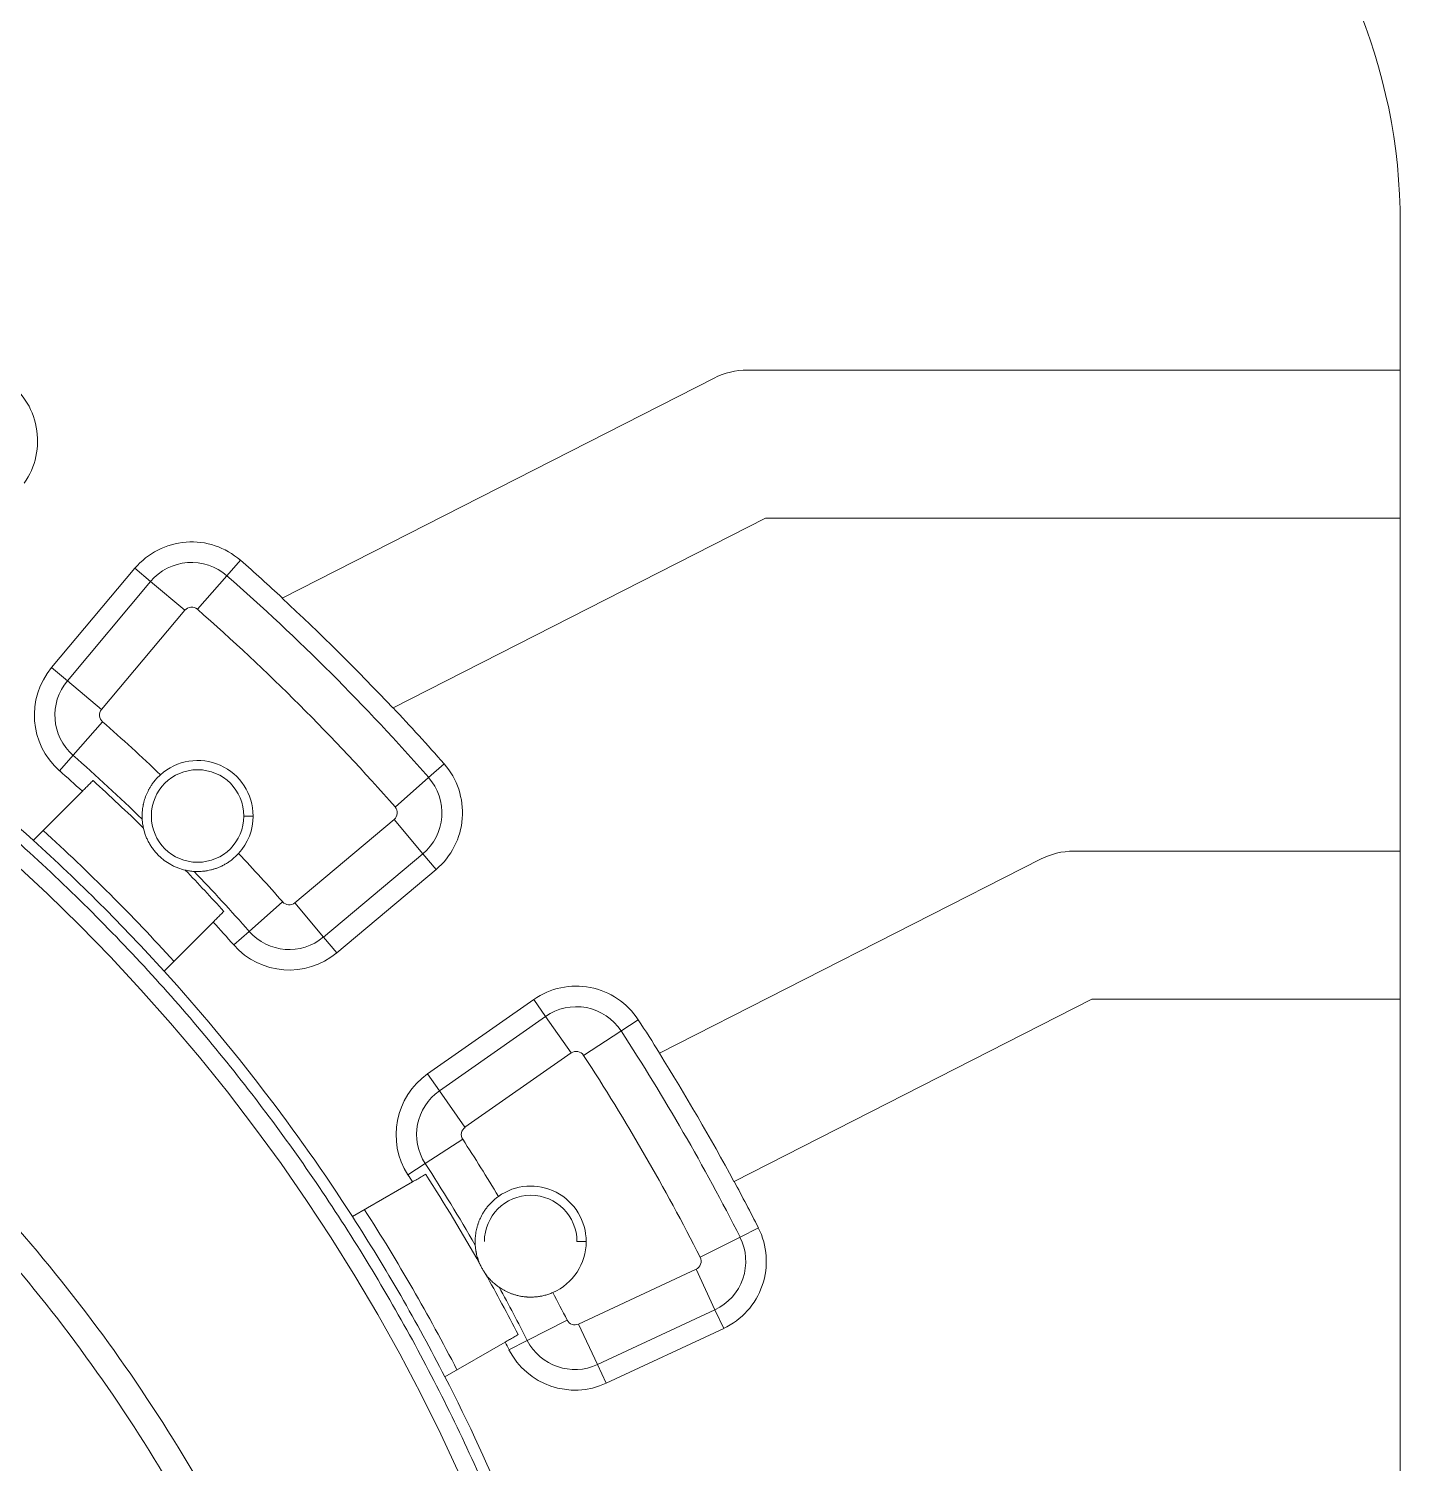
# Model space of a CAD drawing. Header units: millimetres. Extents: x 2746 to 4231, y 4731 to 5781.
# Drawn here: x 3524.3 to 3672.5, y 5378.6 to 5533.7 of the extents above; entities that cross this region are included whole.
import ezdxf

# ---------------------------------------------------------------- set-up
doc = ezdxf.new("R2010")
doc.units = ezdxf.units.MM
doc.layers.add('core', color=7, linetype='Continuous', lineweight=20)

msp = doc.modelspace()

# ---------------------------------------------------------------- linework, layer by layer
at = {"layer": 'core'}
for p, q in [((3672.52, 5496.79), (3672.52, 5512.59)), ((3598.34, 5495.92), (3551.67, 5472.15)), ((3672.52, 5496.79), (3601.97, 5496.79)), ((3672.52, 5480.79), (3672.52, 5496.79)), ((3563.64, 5460.29), (3603.89, 5480.79)), ((3672.52, 5480.79), (3603.89, 5480.79)), ((3672.52, 5444.79), (3672.52, 5480.79)), ((3535.74, 5475.36), (3526.74, 5464.64)), ((3535.74, 5475.36), (3537.44, 5473.93)), ((3547.15, 5476.23), (3545.68, 5474.56)), ((3528.44, 5463.21), (3537.44, 5473.93)), ((3541.14, 5470.83), (3537.44, 5473.93)), ((3542.49, 5470.93), (3545.68, 5474.56)), ((3551.67, 5472.15), (3551.65, 5472.14)), ((3532.14, 5460.1), (3541.14, 5470.83)), ((3526.74, 5464.64), (3528.44, 5463.21)), ((3532.14, 5460.1), (3528.44, 5463.21)), ((3563.64, 5460.29), (3563.61, 5460.28)), ((3532.24, 5458.78), (3529.05, 5455.16)), ((3527.58, 5453.49), (3529.05, 5455.16)), ((3569.16, 5454.22), (3567.49, 5452.75)), ((3563.86, 5449.56), (3567.49, 5452.75)), ((3530.06, 5451.27), (3524.75, 5445.96)), ((3548.52, 5448.59), (3547.52, 5448.59)), ((3563.76, 5448.21), (3553.03, 5439.21)), ((3563.76, 5448.21), (3566.86, 5444.51)), ((3566.86, 5444.51), (3556.14, 5435.51)), ((3568.29, 5442.81), (3566.86, 5444.51)), ((3672.52, 5444.79), (3637.24, 5444.79)), ((3672.52, 5428.79), (3672.52, 5444.79)), ((3557.57, 5433.81), (3568.29, 5442.81)), ((3633.61, 5443.92), (3592.45, 5422.96)), ((3551.71, 5439.31), (3548.09, 5436.12)), ((3553.03, 5439.21), (3556.14, 5435.51)), ((3538.89, 5431.82), (3544.2, 5437.13)), ((3546.42, 5434.65), (3548.09, 5436.12)), ((3557.57, 5433.81), (3556.14, 5435.51)), ((3578.85, 5428.75), (3567.38, 5420.72)), ((3578.85, 5428.75), (3580.13, 5426.93)), ((3600.5, 5409.1), (3639.16, 5428.79)), ((3672.52, 5428.79), (3639.16, 5428.79)), ((3672.52, 5373.08), (3672.52, 5428.79)), ((3568.65, 5418.9), (3580.13, 5426.93)), ((3582.9, 5422.98), (3580.13, 5426.93)), ((3590.15, 5426.57), (3588.28, 5425.35)), ((3584.24, 5422.72), (3588.28, 5425.35)), ((3571.42, 5414.94), (3582.9, 5422.98)), ((3592.45, 5422.96), (3592.43, 5422.94)), ((3567.38, 5420.72), (3568.65, 5418.9)), ((3571.42, 5414.94), (3568.65, 5418.9)), ((3571.17, 5413.65), (3567.12, 5411.02)), ((3565.25, 5409.81), (3567.12, 5411.02)), ((3565.75, 5409.04), (3559.25, 5405.29)), ((3600.5, 5409.1), (3600.48, 5409.09)), ((3603.13, 5404.08), (3601.15, 5403.07)), ((3584.52, 5402.59), (3583.52, 5402.59)), ((3596.84, 5400.89), (3601.15, 5403.07)), ((3596.39, 5399.6), (3583.7, 5393.68)), ((3596.39, 5399.6), (3598.44, 5395.22)), ((3598.44, 5395.22), (3585.74, 5389.3)), ((3599.38, 5393.21), (3598.44, 5395.22)), ((3582.45, 5394.11), (3578.15, 5391.91)), ((3583.7, 5393.68), (3585.74, 5389.3)), ((3586.68, 5387.29), (3599.38, 5393.21)), ((3569.25, 5387.96), (3575.75, 5391.72)), ((3576.17, 5390.9), (3578.15, 5391.91)), ((3586.68, 5387.29), (3585.74, 5389.3))]:
    msp.add_line(p, q, dxfattribs=at)
for centre, radius, start, end in [((3610.52, 5512.59), 62, 0, 90), ((3387.52, 5294.59), 201.12, 0, 180), ((3517.22, 5489.14), 8, 325, 56.3098), ((3601.97, 5488.79), 8, 90, 116.9879), ((3541.87, 5470.22), 8, 48.6902, 140), ((3541.87, 5470.22), 5.78, 48.6902, 140), ((3387.52, 5294.59), 241.82, 47.2476, 48.6902), ((3387.52, 5294.59), 239.6, 41.3098, 48.6902), ((3387.52, 5294.59), 241.79, 43.2565, 47.2499), ((3541.87, 5470.22), 0.948, 48.6902, 140), ((3387.52, 5294.59), 234.77, 41.3098, 48.6902), ((3387.52, 5294.59), 204.32, 47.8054, 57.1946), ((3532.87, 5459.49), 8, 140, 228.6068), ((3532.87, 5459.49), 5.78, 140, 228.6068), ((3532.87, 5459.49), 0.948, 140, 228.6068), ((3387.52, 5294.59), 241.82, 41.3098, 43.2547), ((3387.52, 5294.59), 218.87, 46.3836, 48.6068), ((3387.52, 5294.59), 214.04, 45.8788, 48.6068), ((3542.52, 5448.59), 5, 0, 180), ((3542.52, 5448.59), 6, 0, 132.0402), ((3563.15, 5448.94), 8, 310, 41.3098), ((3387.52, 5294.59), 211.82, 47.706, 48.6068), ((3387.52, 5294.59), 213.45, 45.6748, 47.6853), ((3563.15, 5448.94), 5.78, 310, 41.3098), ((3563.15, 5448.94), 0.948, 310, 41.3098), ((3542.52, 5448.59), 5, 180, 0), ((3542.52, 5448.59), 6, 317.589, 0), ((3387.52, 5294.59), 204.32, 42.1946, 47.8054), ((3387.52, 5294.59), 205.82, 42.2151, 47.7849), ((3387.52, 5294.59), 218.87, 41.3932, 43.2455), ((3637.24, 5436.79), 8, 90, 116.9879), ((3387.52, 5294.59), 213.45, 42.3147, 43.9543), ((3387.52, 5294.59), 214.04, 41.3932, 43.7504), ((3552.42, 5439.94), 0.948, 221.3932, 310), ((3387.52, 5294.59), 211.82, 41.3932, 42.294), ((3552.42, 5439.94), 5.78, 221.3932, 310), ((3552.42, 5439.94), 8, 221.3932, 310), ((3387.52, 5294.59), 204.32, 32.8054, 42.1946), ((3583.44, 5422.2), 8, 33.0774, 125), ((3583.44, 5422.2), 5.78, 33.0774, 125), ((3387.52, 5294.59), 241.82, 32.0624, 33.0774), ((3387.52, 5294.59), 239.6, 26.9226, 33.0774), ((3583.44, 5422.2), 0.948, 33.0774, 125), ((3387.52, 5294.59), 234.77, 26.9226, 33.0774), ((3387.52, 5294.59), 241.79, 28.265, 32.0629), ((3571.97, 5414.16), 8, 125, 212.9549), ((3571.97, 5414.16), 5.78, 125, 212.9549), ((3571.97, 5414.16), 0.948, 125, 212.9549), ((3387.52, 5294.59), 218.87, 31.0479, 32.9549), ((3387.52, 5294.59), 214.04, 30.1882, 32.9549), ((3387.52, 5294.59), 211.82, 32.706, 32.9549), ((3387.52, 5294.59), 213.45, 29.6418, 32.6853), ((3578.52, 5402.59), 6, 0, 125.5265), ((3387.52, 5294.59), 241.82, 26.9226, 28.2648), ((3578.52, 5402.59), 5, 0, 180), ((3387.52, 5294.59), 205.82, 27.2151, 32.7849), ((3387.52, 5294.59), 204.32, 27.1946, 32.8054), ((3595.99, 5400.46), 8, 295, 26.9226), ((3578.52, 5402.59), 6, 293.4451, 0), ((3595.99, 5400.46), 5.78, 295, 26.9226), ((3595.99, 5400.46), 0.948, 295, 26.9226), ((3387.52, 5294.59), 213.45, 27.3147, 29.3297), ((3387.52, 5294.59), 214.04, 27.0451, 28.7833), ((3387.52, 5294.59), 218.87, 27.0451, 27.9236), ((3583.3, 5394.54), 0.948, 207.0451, 295), ((3387.52, 5294.59), 211.82, 27.0451, 27.294), ((3583.3, 5394.54), 5.78, 207.0451, 295), ((3583.3, 5394.54), 8, 207.0451, 295), ((3387.52, 5294.59), 204.32, 17.8054, 27.1946)]:
    msp.add_arc(centre, radius, start, end, dxfattribs=at)
for points in [[(3590.6, 5294.59), (3590.6, 5297.91), (3590.43, 5304.56), (3589.7, 5314.5), (3588.48, 5324.4), (3586.77, 5334.22), (3584.59, 5343.95), (3581.93, 5353.56), (3578.8, 5363.03), (3575.21, 5372.33), (3571.17, 5381.45), (3566.69, 5390.36), (3561.77, 5399.03), (3556.44, 5407.46), (3550.7, 5415.61), (3544.56, 5423.47), (3538.05, 5431.02), (3531.17, 5438.24), (3523.95, 5445.12), (3516.4, 5451.63), (3508.54, 5457.77), (3500.39, 5463.51), (3491.96, 5468.85), (3483.29, 5473.76), (3474.38, 5478.24), (3465.26, 5482.28), (3455.96, 5485.87), (3446.49, 5489), (3436.88, 5491.66), (3427.15, 5493.85), (3417.33, 5495.55), (3407.43, 5496.77), (3397.49, 5497.5), (3387.52, 5497.75), (3377.55, 5497.5), (3367.6, 5496.77), (3357.71, 5495.55), (3347.88, 5493.85), (3338.15, 5491.66), (3328.54, 5489), (3319.08, 5485.87), (3309.77, 5482.28), (3300.66, 5478.24), (3291.75, 5473.76), (3283.07, 5468.85), (3274.65, 5463.51), (3266.5, 5457.77), (3258.63, 5451.63), (3251.08, 5445.12), (3243.86, 5438.24), (3236.99, 5431.02), (3230.47, 5423.47), (3224.34, 5415.61), (3218.6, 5407.46), (3213.26, 5399.03), (3208.35, 5390.36), (3203.86, 5381.45), (3199.82, 5372.33), (3196.23, 5363.03), (3193.11, 5353.56), (3190.45, 5343.95), (3188.26, 5334.22), (3186.56, 5324.4), (3185.34, 5314.5), (3184.6, 5304.56), (3184.44, 5297.91), (3184.44, 5294.59)], [(3530.06, 5451.27), (3530.19, 5451.4), (3530.44, 5451.66), (3530.83, 5452.04), (3531.08, 5452.3), (3531.21, 5452.43)], [(3536.53, 5448.24), (3536.53, 5448.29), (3536.52, 5448.39), (3536.52, 5448.52), (3536.52, 5448.59)], [(3536.53, 5448.24), (3536.54, 5448.08), (3536.57, 5447.76), (3536.63, 5447.44), (3536.66, 5447.29)], [(3541.18, 5442.74), (3541.33, 5442.71), (3541.64, 5442.65), (3541.97, 5442.61), (3542.13, 5442.6)], [(3545.35, 5438.28), (3545.23, 5438.15), (3544.97, 5437.9), (3544.58, 5437.51), (3544.33, 5437.26), (3544.2, 5437.13)], [(3565.75, 5409.04), (3565.91, 5409.13), (3566.22, 5409.31), (3566.7, 5409.58), (3567.01, 5409.77), (3567.17, 5409.86)], [(3572.53, 5402.22), (3572.53, 5402.27), (3572.52, 5402.39), (3572.52, 5402.52), (3572.52, 5402.59)], [(3573.03, 5400.16), (3573.09, 5400.04), (3573.2, 5399.8), (3573.39, 5399.47), (3573.53, 5399.25), (3573.61, 5399.14)], [(3577.17, 5392.54), (3577.01, 5392.44), (3576.7, 5392.26), (3576.22, 5391.99), (3575.91, 5391.81), (3575.75, 5391.72)]]:
    msp.add_open_spline(points, degree=3, dxfattribs=at)
for points, knots in [([(3565.78, 5275.91), (3566.21, 5281.47), (3566.36, 5287.05), (3566.13, 5298.2), (3565.75, 5303.76), (3564.78, 5312.04), (3564.19, 5316.16), (3563.46, 5320.24), (3562.95, 5322.96), (3562.67, 5324.31), (3561.22, 5331.05), (3559.8, 5336.37), (3557.3, 5344.24), (3556.4, 5346.85), (3554.48, 5352.03), (3553.46, 5354.6), (3550.2, 5362.27), (3547.77, 5367.31), (3539.8, 5382.02), (3527.32, 5400.59), (3511.57, 5416.53), (3494.47, 5430.88), (3485.24, 5437.26), (3470.69, 5445.47), (3465.72, 5447.97), (3459.36, 5450.82), (3458.08, 5451.37), (3455.51, 5452.45), (3451.63, 5454.03), (3447.71, 5455.47), (3443.76, 5456.82), (3442.45, 5457.25), (3439.8, 5458.09), (3435.83, 5459.3), (3426.5, 5461.8), (3418.39, 5463.38), (3412.95, 5464.2)], [0, 0, 0, 0, 0.0625, 0.0625, 0.125, 0.125, 0.15625, 0.171875, 0.171875, 0.1875, 0.1875, 0.25, 0.25, 0.28125, 0.28125, 0.3125, 0.3125, 0.375, 0.375, 0.5, 0.625, 0.625, 0.75, 0.75, 0.8125, 0.8125, 0.828125, 0.828125, 0.84375, 0.875, 0.875, 0.890625, 0.890625, 0.90625, 0.9375, 1, 1, 1, 1]), ([(3563, 5277.02), (3563.39, 5282.45), (3563.51, 5287.91), (3563.24, 5298.8), (3562.84, 5304.24), (3561.86, 5312.33), (3561.27, 5316.36), (3560.54, 5320.36), (3560.02, 5323.02), (3559.75, 5324.34), (3558.88, 5328.3), (3558.24, 5330.92), (3556.83, 5336.13), (3556.06, 5338.72), (3551.93, 5351.59), (3547.63, 5361.63), (3537.22, 5380.74), (3518.9, 5407.93), (3493.52, 5429.25), (3465.19, 5445.33), (3455.25, 5449.81), (3434.72, 5456.94), (3424.14, 5459.58), (3413.42, 5461.24)], [0, 0, 0, 0, 0.0625, 0.0625, 0.125, 0.125, 0.15625, 0.171875, 0.171875, 0.1875, 0.1875, 0.21875, 0.21875, 0.25, 0.25, 0.375, 0.375, 0.5, 0.75, 0.75, 0.875, 0.875, 1, 1, 1, 1]), ([(3536.52, 5448.59), (3536.52, 5448.66), (3536.52, 5448.72), (3536.52, 5448.87), (3536.53, 5448.95), (3536.54, 5449.1), (3536.55, 5449.19), (3536.57, 5449.35), (3536.58, 5449.44), (3536.61, 5449.62), (3536.62, 5449.71), (3536.65, 5449.83), (3536.65, 5449.85), (3536.66, 5449.9), (3536.68, 5449.97), (3536.7, 5450.04), (3536.76, 5450.28), (3536.82, 5450.48), (3536.93, 5450.78), (3536.97, 5450.88), (3537.06, 5451.08), (3537.11, 5451.18), (3537.17, 5451.31), (3537.19, 5451.34), (3537.21, 5451.39), (3537.23, 5451.42), (3537.27, 5451.49), (3537.3, 5451.55), (3537.39, 5451.7), (3537.45, 5451.8), (3537.58, 5452), (3537.65, 5452.1), (3537.77, 5452.25), (3537.82, 5452.33), (3537.88, 5452.4), (3537.92, 5452.45), (3537.94, 5452.47), (3538.13, 5452.69), (3538.31, 5452.87), (3538.5, 5453.04)], [0, 0, 0, 0, 0.0625, 0.0625, 0.125, 0.125, 0.1875, 0.1875, 0.25, 0.25, 0.3125, 0.3125, 0.328125, 0.328125, 0.34375, 0.375, 0.375, 0.5, 0.5, 0.5625, 0.5625, 0.625, 0.625, 0.640625, 0.640625, 0.65625, 0.65625, 0.6875, 0.6875, 0.75, 0.75, 0.8125, 0.8125, 0.84375, 0.859375, 0.859375, 0.875, 0.875, 1, 1, 1, 1]), ([(3412.15, 5448.41), (3431.59, 5445.31), (3470.09, 5431.98), (3509.3, 5399.18), (3532.15, 5365.17), (3542.15, 5341.61), (3547.31, 5322.09), (3550.52, 5302.52), (3550.85, 5287.67), (3550.17, 5278.02)], [0, 0, 0, 0, 0.244867, 0.498697, 0.625611, 0.752526, 0.815983, 0.879441, 1, 1, 1, 1]), ([(3536.66, 5447.29), (3536.72, 5447.02), (3536.8, 5446.76), (3536.94, 5446.37), (3536.99, 5446.24), (3537.11, 5445.99), (3537.17, 5445.86), (3537.26, 5445.7), (3537.27, 5445.67), (3537.31, 5445.61), (3537.36, 5445.52), (3537.42, 5445.43), (3537.53, 5445.25), (3537.61, 5445.13), (3537.87, 5444.79), (3538.05, 5444.57), (3538.28, 5444.34), (3538.31, 5444.31), (3538.36, 5444.26), (3538.39, 5444.24), (3538.47, 5444.16), (3538.52, 5444.11), (3538.68, 5443.97), (3538.8, 5443.88), (3539.14, 5443.62), (3539.38, 5443.47), (3539.69, 5443.3), (3539.75, 5443.26), (3539.88, 5443.2), (3539.94, 5443.17), (3540.13, 5443.08), (3540.26, 5443.03), (3540.65, 5442.88), (3540.91, 5442.8), (3541.18, 5442.74)], [0, 0, 0, 0, 0.125, 0.125, 0.1875, 0.1875, 0.25, 0.25, 0.265625, 0.265625, 0.28125, 0.3125, 0.3125, 0.375, 0.375, 0.5, 0.5, 0.515625, 0.515625, 0.53125, 0.53125, 0.5625, 0.5625, 0.625, 0.625, 0.75, 0.75, 0.78125, 0.78125, 0.8125, 0.8125, 0.875, 0.875, 1, 1, 1, 1]), ([(3411.43, 5445.64), (3415.87, 5444.93), (3425.17, 5443.08), (3444.09, 5437.56), (3462.19, 5429.44), (3479.14, 5418.87), (3495.19, 5406.65), (3512.92, 5388.7), (3527, 5367.67), (3535.65, 5349.62), (3540.78, 5335.64), (3544.58, 5321.19), (3547.72, 5301.73), (3547.99, 5287.32), (3547.29, 5277.87)], [0, 0, 0, 0, 0.057252, 0.120502, 0.247002, 0.310252, 0.373502, 0.500001, 0.626501, 0.689751, 0.753001, 0.816251, 0.879501, 1, 1, 1, 1]), ([(3546.95, 5444.54), (3546.85, 5444.44), (3546.75, 5444.33), (3546.54, 5444.14), (3546.33, 5443.95), (3546.11, 5443.78), (3545.94, 5443.66), (3545.88, 5443.62), (3545.76, 5443.54), (3545.71, 5443.51), (3545.53, 5443.4), (3545.42, 5443.33), (3545.19, 5443.21), (3545.07, 5443.16), (3544.89, 5443.08), (3544.84, 5443.05), (3544.72, 5443.01), (3544.66, 5442.98), (3544.49, 5442.92), (3544.38, 5442.88), (3544.16, 5442.82), (3544.05, 5442.79), (3543.83, 5442.73), (3543.72, 5442.71), (3543.57, 5442.68), (3543.52, 5442.67), (3543.42, 5442.66), (3543.37, 5442.65), (3543.22, 5442.63), (3543.12, 5442.62), (3542.94, 5442.6), (3542.85, 5442.6), (3542.68, 5442.59), (3542.6, 5442.59), (3542.45, 5442.59), (3542.38, 5442.59), (3542.29, 5442.59), (3542.28, 5442.59), (3542.25, 5442.59), (3542.2, 5442.6), (3542.16, 5442.6), (3542.13, 5442.6)], [0, 0, 0, 0, 0.0625, 0.0625, 0.125, 0.1875, 0.1875, 0.21875, 0.21875, 0.25, 0.25, 0.3125, 0.3125, 0.375, 0.375, 0.40625, 0.40625, 0.4375, 0.4375, 0.5, 0.5, 0.5625, 0.5625, 0.625, 0.625, 0.65625, 0.65625, 0.6875, 0.6875, 0.75, 0.75, 0.8125, 0.8125, 0.875, 0.875, 0.9375, 0.9375, 0.953125, 0.953125, 0.96875, 1, 1, 1, 1]), ([(3572.52, 5402.59), (3572.52, 5402.68), (3572.52, 5402.77), (3572.53, 5402.95), (3572.53, 5403.05), (3572.55, 5403.24), (3572.56, 5403.34), (3572.59, 5403.54), (3572.61, 5403.64), (3572.65, 5403.85), (3572.67, 5403.95), (3572.73, 5404.16), (3572.76, 5404.27), (3572.8, 5404.4), (3572.81, 5404.43), (3572.83, 5404.49), (3572.85, 5404.57), (3572.88, 5404.65), (3572.94, 5404.81), (3572.99, 5404.92), (3573.09, 5405.14), (3573.14, 5405.25), (3573.25, 5405.47), (3573.31, 5405.58), (3573.41, 5405.74), (3573.45, 5405.8), (3573.52, 5405.91), (3573.55, 5405.96), (3573.67, 5406.12), (3573.75, 5406.23), (3573.91, 5406.44), (3574, 5406.54), (3574.18, 5406.74), (3574.28, 5406.84), (3574.48, 5407.03), (3574.59, 5407.12), (3574.8, 5407.3), (3574.92, 5407.39), (3575.03, 5407.47)], [0, 0, 0, 0, 0.0625, 0.0625, 0.125, 0.125, 0.1875, 0.1875, 0.25, 0.25, 0.3125, 0.3125, 0.375, 0.375, 0.390625, 0.390625, 0.40625, 0.4375, 0.4375, 0.5, 0.5, 0.5625, 0.5625, 0.625, 0.625, 0.65625, 0.65625, 0.6875, 0.6875, 0.75, 0.75, 0.8125, 0.8125, 0.875, 0.875, 0.9375, 0.9375, 1, 1, 1, 1]), ([(3572.53, 5402.22), (3572.53, 5402.15), (3572.54, 5402.08), (3572.55, 5401.94), (3572.56, 5401.87), (3572.58, 5401.72), (3572.59, 5401.65), (3572.61, 5401.53), (3572.62, 5401.49), (3572.64, 5401.41), (3572.64, 5401.37), (3572.67, 5401.24), (3572.69, 5401.15), (3572.74, 5400.97), (3572.76, 5400.88), (3572.8, 5400.76), (3572.81, 5400.74), (3572.83, 5400.69), (3572.84, 5400.66), (3572.86, 5400.58), (3572.88, 5400.53), (3572.92, 5400.43), (3572.94, 5400.38), (3572.99, 5400.27), (3573.01, 5400.21), (3573.03, 5400.16)], [0, 0, 0, 0, 0.125, 0.125, 0.25, 0.25, 0.375, 0.375, 0.4375, 0.4375, 0.5, 0.5, 0.625, 0.625, 0.75, 0.75, 0.78125, 0.78125, 0.8125, 0.8125, 0.875, 0.875, 0.9375, 0.9375, 1, 1, 1, 1]), ([(3573.61, 5399.14), (3573.64, 5399.09), (3573.68, 5399.04), (3573.75, 5398.95), (3573.78, 5398.9), (3573.89, 5398.77), (3573.95, 5398.69), (3574.05, 5398.58), (3574.09, 5398.54), (3574.16, 5398.47), (3574.19, 5398.43), (3574.29, 5398.33), (3574.35, 5398.27), (3574.47, 5398.16), (3574.53, 5398.1), (3574.66, 5398), (3574.71, 5397.95), (3574.8, 5397.88), (3574.83, 5397.86), (3574.89, 5397.81), (3574.92, 5397.79), (3575, 5397.73), (3575.06, 5397.69), (3575.11, 5397.65)], [0, 0, 0, 0, 0.0625, 0.0625, 0.125, 0.125, 0.25, 0.25, 0.3125, 0.3125, 0.375, 0.375, 0.5, 0.5, 0.625, 0.625, 0.75, 0.75, 0.8125, 0.8125, 0.875, 0.875, 1, 1, 1, 1]), ([(3580.91, 5397.08), (3580.76, 5397.02), (3580.62, 5396.97), (3580.33, 5396.87), (3580.18, 5396.82), (3579.89, 5396.75), (3579.75, 5396.71), (3579.56, 5396.68), (3579.52, 5396.67), (3579.45, 5396.66), (3579.34, 5396.64), (3579.23, 5396.63), (3579.01, 5396.61), (3578.87, 5396.6), (3578.59, 5396.59), (3578.45, 5396.59), (3578.28, 5396.59), (3578.24, 5396.6), (3578.17, 5396.6), (3578.14, 5396.6), (3578.04, 5396.61), (3577.97, 5396.61), (3577.77, 5396.63), (3577.64, 5396.65), (3577.39, 5396.69), (3577.27, 5396.72), (3577.02, 5396.78), (3576.91, 5396.81), (3576.73, 5396.86), (3576.65, 5396.89), (3576.56, 5396.92), (3576.51, 5396.94), (3576.48, 5396.95), (3576.34, 5397), (3576.24, 5397.04), (3576.03, 5397.13), (3575.94, 5397.17), (3575.75, 5397.27), (3575.66, 5397.31), (3575.49, 5397.41), (3575.4, 5397.46), (3575.29, 5397.53), (3575.25, 5397.56), (3575.18, 5397.6), (3575.15, 5397.63), (3575.11, 5397.65)], [0, 0, 0, 0, 0.0625, 0.0625, 0.125, 0.125, 0.1875, 0.1875, 0.203125, 0.203125, 0.21875, 0.25, 0.25, 0.3125, 0.3125, 0.375, 0.375, 0.390625, 0.390625, 0.40625, 0.40625, 0.4375, 0.4375, 0.5, 0.5, 0.5625, 0.5625, 0.625, 0.625, 0.65625, 0.671875, 0.671875, 0.6875, 0.6875, 0.75, 0.75, 0.8125, 0.8125, 0.875, 0.875, 0.9375, 0.9375, 0.96875, 0.96875, 1, 1, 1, 1])]:
    msp.add_open_spline(points, degree=3, knots=knots, dxfattribs=at)

doc.saveas('drawing.dxf')
